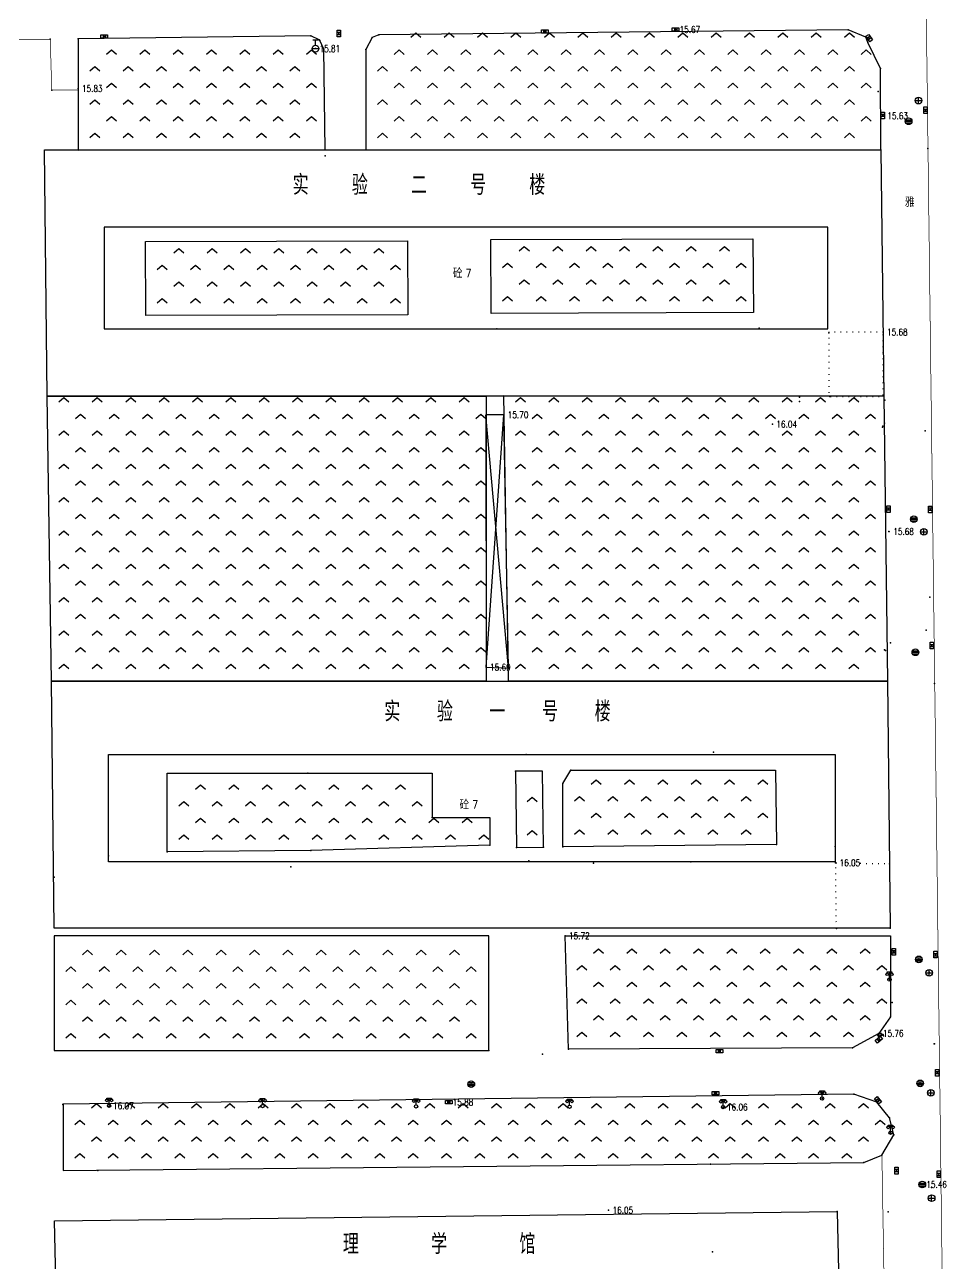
# Model space of a CAD drawing. Extents: x 940 to 2162, y 608 to 1562.
# Drawn here: x 1747.4 to 1885.5, y 857.1 to 1042.8 of the extents above; entities that cross this region are included whole.
import ezdxf
from ezdxf.enums import TextEntityAlignment as Align

# ---------------------------------------------------------------- set-up
doc = ezdxf.new("R2010")
doc.units = 0
doc.header["$LTSCALE"] = 0.5
doc.header["$PDSIZE"] = 0.2
doc.linetypes.add('X4', pattern=[1.6, 0, -1.6])
doc.linetypes.add('X5', pattern=[3, 2, -1])
doc.layers.get('0').update_dxf_attribs({"linetype": 'CONTINUOUS'})
doc.layers.add('ASSIST', color=7, linetype='CONTINUOUS', plot=False)
for name, color, linetype in [('COMPONENT', 4, 'CONTINUOUS'), ('DLDW', 11, 'CONTINUOUS'), ('DLSS', 4, 'CONTINUOUS'), ('GCD', 1, 'CONTINUOUS'), ('GXYZ', 2, 'CONTINUOUS'), ('JMD', 6, 'CONTINUOUS'), ('ZBTZ', 3, 'CONTINUOUS'), ('ZDH', 1, 'CONTINUOUS')]:
    doc.layers.add(name, color=color, linetype=linetype)
doc.styles.add('HZ', font='rs.shx', dxfattribs={"width": 0.8, "bigfont": 'hztxt.shx'})

# ---------------------------------------------------------------- blocks, each defined once
blk = doc.blocks.new('gc211')
for p, q in [((0, 0), (-1.5, -1.32)), ((1.5, -1.32), (0, 0))]:
    blk.add_line(p, q)
blk = doc.blocks.new('gcbj0103')
for p, q in [((-1, 0), (1, 0)), ((-0.9, 0.43), (0.9, 0.43)), ((-0.88, -0.47), (0.88, -0.47))]:
    blk.add_line(p, q)
blk.add_circle((0, 0), 1)
blk = doc.blocks.new('gcbj0102')
for p, q in [((-1, 0), (1, 0)), ((0, -1), (0, 1))]:
    blk.add_line(p, q)
blk.add_circle((0, 0), 1)
blk = doc.blocks.new('gc041')
for p, q in [((-1, 0.5), (1, 0.5)), ((-1, -0.5), (-1, 0.5)), ((-0.33, 0.5), (-0.33, -0.5)), ((0.33, 0.5), (0.33, -0.5)), ((1, 0.5), (1, -0.5)), ((1, -0.5), (-1, -0.5))]:
    blk.add_line(p, q)
blk = doc.blocks.new('gcbj0612')
for p, q in [((-0.75, 0.26), (0.16, 0.53)), ((-0.57, -0.34), (0.34, -0.07))]:
    blk.add_line(p, q)
at = {"flags": 128}
for points in [[(-0.73, 0.26), (-0.77, 0.25), (-0.79, 0.23), (-0.81, 0.19), (-0.83, 0.15), (-0.84, 0.1), (-0.84, 0.05), (-0.84, -0.01), (-0.83, -0.07), (-0.81, -0.12), (-0.79, -0.18), (-0.77, -0.23), (-0.74, -0.27), (-0.7, -0.3), (-0.67, -0.33), (-0.63, -0.34), (-0.6, -0.34), (-0.57, -0.34), (-0.54, -0.32), (-0.51, -0.29), (-0.49, -0.25), (-0.48, -0.2), (-0.47, -0.15), (-0.47, -0.1), (-0.48, -0.04), (-0.49, 0.02), (-0.51, 0.07), (-0.54, 0.13), (-0.56, 0.17), (-0.6, 0.21), (-0.63, 0.24), (-0.67, 0.26), (-0.7, 0.27)], [(-0.71, 0.18), (-0.72, 0.17), (-0.75, 0.12), (-0.75, 0.04), (-0.74, -0.06), (-0.7, -0.15), (-0.66, -0.22), (-0.62, -0.25), (-0.6, -0.26), (-0.59, -0.24), (-0.57, -0.2), (-0.56, -0.12), (-0.58, -0.02), (-0.61, 0.08), (-0.66, 0.14), (-0.7, 0.17)]]:
    blk.add_lwpolyline(points, close=True, dxfattribs=at)
blk.add_lwpolyline([(0.3, -0.08), (0.33, -0.07), (0.36, -0.05), (0.38, -0.02), (0.4, 0.02), (0.41, 0.07), (0.42, 0.12), (0.41, 0.18), (0.41, 0.23), (0.39, 0.29), (0.37, 0.35), (0.35, 0.4), (0.32, 0.44), (0.28, 0.48), (0.25, 0.51), (0.21, 0.52), (0.18, 0.53), (0.15, 0.52)], dxfattribs=at)
at = {"extrusion": (0, 0, -1), "flags": 128}
blk.add_lwpolyline([(-0.4, 0.25), (-0.51, 0.28), (-0.61, 0.29), (-0.69, 0.27), (-0.77, 0.2), (-0.81, 0.09), (-0.82, -0.01), (-0.8, -0.06), (-0.76, -0.08), (-0.7, -0.09), (-0.64, -0.09), (-0.59, -0.07), (-0.57, -0.04), (-0.59, -0.01), (-0.63, 0.02), (-0.69, 0.03), (-0.75, 0.03), (-0.79, 0.02), (-0.84, -0.01), (-0.89, -0.1), (-0.91, -0.19), (-0.9, -0.29), (-0.87, -0.38)], dxfattribs=at)
blk.add_lwpolyline([(-0.09, -0.2), (-0.22, -0.54), (0.05, -0.54)], close=True)
blk = doc.blocks.new('gc097')
for p, q in [((-0.7, 2), (-0.7, 2.3)), ((-0.7, 2.3), (0.7, 2.3)), ((0, 0.5), (0, 2.3)), ((0.7, 2.3), (0.7, 2))]:
    blk.add_line(p, q)
for centre, radius in [((-0.7, 1.6), 0.4), ((0, 0), 0.5), ((0.73, 1.6), 0.4)]:
    blk.add_circle(centre, radius)
blk = doc.blocks.new('gc133')
for p, q in [((-1, 0), (1, 0)), ((-0.8, 2.6), (0.8, 2.6)), ((0, 1), (0, 2.6))]:
    blk.add_line(p, q)
blk.add_circle((0, 0), 1)
blk = doc.blocks.new('GC200')
at = {"linetype": 'Continuous', "const_width": 0.2, "flags": 128}
blk.add_lwpolyline([(-0.1, 0, 1), (0.1, 0, 1)], format="xyb", close=True, dxfattribs=at)

msp = doc.modelspace()

# ---------------------------------------------------------------- linework, layer by layer
at = {"layer": 'ASSIST', "linetype": 'Continuous', "flags": 128}
msp.add_lwpolyline([(1816.56, 946.46), (1819.92, 946.34), (1819.21, 984.32), (1816.54, 984.32)], close=True, dxfattribs=at)
at = {"layer": 'DLSS', "linetype": 'Continuous', "const_width": 0.1, "flags": 128}
for points in [[(1881.04, 1189.06), (1881.14, 1156.87), (1885.24, 831.35)], [(1716.64, 1040.32), (1751.22, 1040.62)], [(1751.22, 1040.62), (1751.43, 1032.99), (1755.38, 1032.99)], [(1875.9, 873.31), (1876.85, 818.06)]]:
    msp.add_lwpolyline(points, dxfattribs=at)
at = {"layer": 'JMD', "linetype": 'Continuous'}
for p, q in [((1819.92, 946.34), (1816.54, 984.32)), ((1816.56, 946.46), (1819.21, 984.32))]:
    msp.add_line(p, q, dxfattribs=at)
at = {"layer": 'JMD', "linetype": 'Continuous', "flags": 128}
for points in [[(1875.75, 1024.02), (1876.19, 987.13), (1750.77, 987.13), (1750.33, 1024.02)], [(1867.79, 997.2), (1867.79, 1012.46), (1759.3, 1012.46), (1759.3, 997.2)], [(1876.72, 944.37), (1877.16, 907.34), (1751.82, 907.34), (1751.38, 944.37)], [(1868.88, 917.3), (1759.94, 917.3), (1759.94, 933.36), (1868.88, 933.36)], [(1869.2, 864.84), (1870.04, 827.35), (1752.7, 825.97), (1751.86, 863.46)]]:
    msp.add_lwpolyline(points, close=True, dxfattribs=at)
at = {"layer": 'JMD', "linetype": 'X4', "flags": 128}
msp.add_lwpolyline([(1876.07, 996.72), (1867.96, 996.72), (1867.96, 987.05), (1876.07, 987.05)], close=True, dxfattribs=at)
at = {"layer": 'JMD', "linetype": 'X5', "flags": 128}
for points in [[(1819.21, 984.32), (1816.54, 984.32)], [(1816.56, 946.46), (1819.92, 946.34)]]:
    msp.add_lwpolyline(points, dxfattribs=at)
at = {"layer": 'JMD', "linetype": 'X4', "flags": 128}
msp.add_lwpolyline([(1869.08, 907.34), (1868.96, 917.14), (1877.06, 917)], dxfattribs=at)
at = {"layer": 'ZBTZ', "linetype": 'Continuous', "flags": 128}
for points in [[(1875.75, 1024.02), (1875.69, 1036.23), (1873.79, 1040.12), (1873.49, 1040.92), (1870.83, 1042.02), (1800.49, 1041.28), (1799.46, 1040.87), (1798.54, 1039.09), (1798.54, 1024.08), (1875.75, 1024.02)], [(1792.43, 1024.04), (1792.24, 1039.12), (1791.65, 1040.41), (1791.51, 1040.51), (1790.3, 1041.14), (1755.4, 1040.67), (1755.38, 1033.22), (1755.38, 1023.99), (1792.43, 1024.04)], [(1804.75, 1010.42), (1804.83, 999.32), (1765.52, 999.21), (1765.48, 1010.31)], [(1856.56, 1010.72), (1856.63, 999.63), (1817.32, 999.52), (1817.29, 1010.62)], [(1816.56, 944.37), (1751.38, 944.37), (1750.77, 987.13), (1816.56, 987.13)], [(1876.19, 987.13), (1876.72, 944.37), (1819.92, 944.37), (1819.21, 987.22)], [(1877.17, 906.21), (1877.21, 894.03), (1875.46, 891.57), (1871.51, 889.41), (1828.92, 889.19), (1828.4, 906.21), (1877.17, 906.21)], [(1871.68, 882.46), (1753.13, 880.97), (1753.13, 870.99), (1873.21, 872.22), (1875.9, 873.31), (1877.68, 876.37), (1877.03, 878.89), (1875.12, 881.26), (1871.68, 882.46)]]:
    msp.add_lwpolyline(points, close=True, dxfattribs=at)
for points, elevation in [([(1808.46, 923.91), (1817.11, 923.91), (1817.11, 919.8), (1790.29, 919.01), (1768.74, 918.8), (1768.74, 930.6), (1789.81, 930.6), (1808.46, 930.6), (1808.46, 923.91)], 15.69), ([(1820.96, 930.86), (1821.13, 919.43), (1825.15, 919.48), (1825.02, 930.86), (1820.96, 930.86)], 15.67), ([(1860.09, 919.9), (1828.06, 919.52), (1828.07, 929.01), (1829.28, 931.02), (1859.95, 931.02), (1860.09, 919.9)], 15.69), ([(1816.98, 889.02), (1816.98, 906.21), (1751.82, 906.21), (1751.82, 889.02), (1816.98, 889.02)], 15.52)]:
    msp.add_lwpolyline(points, close=True, dxfattribs=dict(at, elevation=elevation))
at = {"layer": 'ZDH', "linetype": 'Continuous'}
for p in [(1825.34, 1041.79, 15.65), (1844.97, 1042.07, 15.67), (1870.83, 1042.02, 15.65), (1751.22, 1040.62, 15.71), (1755.4, 1040.67, 15.67), (1759.31, 1041.04, 15.64), (1790.3, 1041.14, 15.64), (1791.51, 1040.51, 15.63), (1791.65, 1040.41, 15.63), (1794.5, 1041.47, 15.67), (1799.46, 1040.87, 15.66), (1800.49, 1041.28, 15.66), (1873.49, 1040.92, 15.66), (1873.79, 1040.12, 15.84), (1874.01, 1040.8, 15.64), (1790.99, 1039.21, 15.81), (1792.24, 1039.12, 15.68), (1798.54, 1039.09, 15.69), (1875.69, 1036.23, 15.66), (1751.43, 1032.99, 15.81), (1755.38, 1033.22, 15.83), (1875.33, 1032.8, 15.79), (1881.38, 1031.42, 15.69), (1876.05, 1029.18, 15.64), (1882.44, 1029.98, 15.66), (1879.91, 1028.32, 15.67), (1875.75, 1024.02, 15.67), (1882.79, 1024.26, 15.65), (1792.43, 1023.15, 16.03), (1818.18, 997.2, 15.79), (1818.18, 997.2, 15.79), (1818.18, 997.2, 15.79), (1857.49, 997.31, 16.5), (1857.49, 997.31, 16.5), (1857.49, 997.31, 16.5), (1867.96, 996.61, 15.96), (1876.07, 996.72, 15.68), (1863.54, 986.96, 16.05), (1863.56, 986.3, 16.04), (1868.09, 987.05, 15.6), (1876.19, 987.17, 15.68), (1876.19, 987.13, 15.67), (1876.34, 986.53, 15.66), (1819.21, 984.32, 15.7), (1859.48, 982.89, 16.04), (1875.98, 982.48, 15.75), (1876.03, 982.6, 15.76), (1876.31, 983.08, 15.67), (1882.4, 981.92, 15.67), (1882.4, 981.91, 15.67), (1876.89, 970.17, 15.66), (1876.9, 970.16, 15.66), (1883.14, 970.13, 15.68), (1880.7, 968.67, 15.7), (1876.96, 966.81, 15.69), (1882.19, 966.76, 15.68), (1883.07, 956.98, 15.69), (1882.54, 952, 15.68), (1876.31, 949.05, 15.75), (1876.45, 948.98, 15.77), (1877.2, 950.13, 15.67), (1883.4, 949.73, 15.65), (1880.92, 948.7, 15.69), (1816.56, 946.46, 15.69), (1819.92, 946.34, 15.68), (1876.72, 944.37, 15.82), (1883.79, 944.02, 15.62), (1822.58, 933.36, 16.06), (1850.64, 933.73, 16.05), (1789.81, 930.6, 15.68), (1820.96, 930.86, 15.67), (1829.28, 931.02, 15.7), (1828.07, 929.01, 15.75), (1808.46, 923.91, 15.69), (1817.11, 919.8, 15.72), (1821.13, 919.43, 16.12), (1825.15, 919.48, 15.74), (1828.06, 919.52, 15.75), (1860.09, 919.9, 15.69), (1868.88, 919.56, 16.06), (1759.94, 918.19, 16.06), (1768.74, 918.8, 15.68), (1790.29, 919.01, 15.78), (1822.95, 917.45, 16.04), (1787.27, 916.53, 16.06), (1832.65, 917.1, 16.05), (1847.24, 917.3, 16.05), (1868.96, 917.14, 16.05), (1877.06, 917, 15.67), (1751.82, 915, 16.54), (1828.4, 906.21, 15.72), (1869.09, 907.29, 16.03), (1877.16, 907.34, 15.83), (1877.68, 903.78, 15.67), (1877.75, 903.72, 15.66), (1881.41, 902.59, 15.67), (1881.44, 902.66, 15.67), (1883.95, 903.41, 15.63), (1883.95, 903.38, 15.64), (1882.98, 900.72, 15.66), (1882.99, 900.65, 15.66), (1877, 899.72, 15.78), (1877.04, 899.62, 15.78), (1877.44, 896.19, 15.63), (1877.21, 894.03, 15.63), (1875.46, 891.57, 15.76), (1875.43, 890.62, 15.59), (1875.68, 891.31, 15.57), (1883.76, 890, 15.61), (1883.79, 889.99, 15.62), (1816.98, 889.02, 15.52), (1825, 888.45, 15.53), (1828.92, 889.19, 15.57), (1851.56, 888.88, 15.48), (1871.51, 889.41, 15.56), (1814.34, 883.96, 15.53), (1881.61, 884.05, 15.62), (1881.63, 884.07, 15.61), (1884.17, 885.65, 15.57), (1850.97, 882.58, 15.77), (1871.68, 882.46, 15.81), (1883.2, 882.66, 15.57), (1883.23, 882.66, 15.58), (1753.12, 880.92, 15.59), (1753.13, 880.97, 15.59), (1760.04, 880.72, 16.07), (1810.95, 881.25, 15.88), (1810.95, 881.25, 15.88), (1852.08, 880.52, 16.06), (1852.08, 880.52, 16.06), (1852.08, 880.52, 16.06), (1866.93, 881.8, 15.65), (1875.12, 881.26, 15.51), (1875.32, 881.54, 15.51), (1877.03, 878.89, 15.79), (1877.2, 876.67, 15.64), (1877.68, 876.37, 15.5), (1875.9, 873.31, 15.56), (1758.35, 870.99, 15.8), (1850.2, 871.93, 15.69), (1850.2, 871.93, 15.69), (1850.2, 871.93, 15.69), (1873.21, 872.22, 15.72), (1878.11, 870.98, 15.44), (1884.44, 870.44, 15.44), (1881.95, 868.93, 15.44), (1881.96, 868.91, 15.46), (1883.34, 868.48, 15.46), (1883.31, 866.82, 15.43), (1883.36, 866.86, 15.43), (1834.92, 865.05, 16.05), (1834.92, 865.05, 16.05), (1834.92, 865.05, 16.05), (1869.2, 864.84, 15.85), (1876.86, 864.8, 15.46), (1850.51, 858.83, 16.05), (1850.51, 858.83, 16.05), (1850.51, 858.83, 16.05)]:
    msp.add_point(p, dxfattribs=at)

# ---------------------------------------------------------------- block references
at = {"layer": 'COMPONENT', "linetype": 'Continuous', "xscale": 0.5, "yscale": 0.5}
for name, p in [('gcbj0102', (1881.38, 1031.42, 15.69)), ('gcbj0103', (1879.91, 1028.32, 15.67)), ('gcbj0103', (1880.7, 968.67, 15.7)), ('gcbj0102', (1882.19, 966.76, 15.68)), ('gcbj0103', (1880.92, 948.7, 15.69)), ('gcbj0103', (1881.44, 902.66, 15.67)), ('gcbj0102', (1882.99, 900.65, 15.66)), ('gcbj0612', (1875.68, 891.31, 15.57)), ('gcbj0103', (1814.34, 883.96, 15.53)), ('gcbj0103', (1881.63, 884.07, 15.61)), ('gcbj0102', (1883.23, 882.66, 15.58)), ('gcbj0103', (1881.96, 868.91, 15.46)), ('gcbj0102', (1883.36, 866.86, 15.43))]:
    msp.add_blockref(name, p, dxfattribs=at)
at = {"layer": 'DLDW', "linetype": 'Continuous', "xscale": 0.5, "yscale": 0.5}
for p in [(1877.04, 899.62, 15.78), (1866.93, 881.8, 15.65), (1760.04, 880.72, 16.07), (1783.05, 880.67, 16.06), (1806.06, 880.62, 16.06), (1829.07, 880.57, 16.06), (1852.08, 880.52, 16.06), (1877.2, 876.67, 15.64)]:
    msp.add_blockref('gc097', p, dxfattribs=at)
at = {"layer": 'GCD', "linetype": 'Continuous'}
ref = msp.add_blockref('GC200', (1844.97, 1042.07, 15.67), dxfattribs=dict(at, xscale=0.5, yscale=0.5, zscale=0.5))
ref.add_attrib('height', '15.67', dxfattribs={"linetype": 'Continuous', "height": 1, "style": 'HZ', "width": 0.8}).set_placement((1845.57, 1042.07, 15.67), align=Align.MIDDLE_LEFT)
ref = msp.add_blockref('GC200', (1790.99, 1039.21, 15.81), dxfattribs=dict(at, xscale=0.5, yscale=0.5, zscale=0.5))
ref.add_attrib('height', '15.81', dxfattribs={"linetype": 'Continuous', "height": 1, "style": 'HZ', "width": 0.8}).set_placement((1791.59, 1039.21, 15.81), align=Align.MIDDLE_LEFT)
ref = msp.add_blockref('GC200', (1755.38, 1033.22, 15.83), dxfattribs=dict(at, xscale=0.5, yscale=0.5, zscale=0.5))
ref.add_attrib('height', '15.83', dxfattribs={"linetype": 'Continuous', "height": 1, "style": 'HZ', "width": 0.8}).set_placement((1755.97, 1033.22, 15.83), align=Align.MIDDLE_LEFT)
ref = msp.add_blockref('GC200', (1876.12, 1029.14, 15.63), dxfattribs=dict(at, xscale=0.5, yscale=0.5, zscale=0.5))
ref.add_attrib('height', '15.63', dxfattribs={"linetype": 'Continuous', "height": 1, "style": 'HZ', "width": 0.8}).set_placement((1876.72, 1029.14, 15.63), align=Align.MIDDLE_LEFT)
ref = msp.add_blockref('GC200', (1876.07, 996.72, 15.68), dxfattribs=dict(at, xscale=0.5, yscale=0.5, zscale=0.5))
ref.add_attrib('height', '15.68', dxfattribs={"linetype": 'Continuous', "height": 1, "style": 'HZ', "width": 0.8}).set_placement((1876.67, 996.72, 15.68), align=Align.MIDDLE_LEFT)
ref = msp.add_blockref('GC200', (1819.21, 984.32, 15.7), dxfattribs=dict(at, xscale=0.5, yscale=0.5, zscale=0.5))
ref.add_attrib('height', '15.70', dxfattribs={"linetype": 'Continuous', "height": 1, "style": 'HZ', "width": 0.8}).set_placement((1819.81, 984.32, 15.7), align=Align.MIDDLE_LEFT)
ref = msp.add_blockref('GC200', (1859.48, 982.89, 16.04), dxfattribs=dict(at, xscale=0.5, yscale=0.5, zscale=0.5))
ref.add_attrib('height', '16.04', dxfattribs={"linetype": 'Continuous', "height": 1, "style": 'HZ', "width": 0.8}).set_placement((1860.08, 982.89, 16.04), align=Align.MIDDLE_LEFT)
ref = msp.add_blockref('GC200', (1877.01, 966.8, 15.68), dxfattribs=dict(at, xscale=0.5, yscale=0.5, zscale=0.5))
ref.add_attrib('height', '15.68', dxfattribs={"linetype": 'Continuous', "height": 1, "style": 'HZ', "width": 0.8}).set_placement((1877.61, 966.8, 15.68), align=Align.MIDDLE_LEFT)
ref = msp.add_blockref('GC200', (1816.56, 946.46, 15.69), dxfattribs=dict(at, xscale=0.5, yscale=0.5, zscale=0.5))
ref.add_attrib('height', '15.69', dxfattribs={"linetype": 'Continuous', "height": 1, "style": 'HZ', "width": 0.8}).set_placement((1817.16, 946.46, 15.69), align=Align.MIDDLE_LEFT)
ref = msp.add_blockref('GC200', (1868.96, 917.14, 16.05), dxfattribs=dict(at, xscale=0.5, yscale=0.5, zscale=0.5))
ref.add_attrib('height', '16.05', dxfattribs={"linetype": 'Continuous', "height": 1, "style": 'HZ', "width": 0.8}).set_placement((1869.56, 917.14, 16.05), align=Align.MIDDLE_LEFT)
ref = msp.add_blockref('GC200', (1828.4, 906.21, 15.72), dxfattribs=dict(at, xscale=0.5, yscale=0.5, zscale=0.5))
ref.add_attrib('height', '15.72', dxfattribs={"linetype": 'Continuous', "height": 1, "style": 'HZ', "width": 0.8}).set_placement((1829, 906.21, 15.72), align=Align.MIDDLE_LEFT)
ref = msp.add_blockref('GC200', (1875.46, 891.57, 15.76), dxfattribs=dict(at, xscale=0.5, yscale=0.5, zscale=0.5))
ref.add_attrib('height', '15.76', dxfattribs={"linetype": 'Continuous', "height": 1, "style": 'HZ', "width": 0.8}).set_placement((1876.06, 891.57, 15.76), align=Align.MIDDLE_LEFT)
ref = msp.add_blockref('GC200', (1760.04, 880.72, 16.07), dxfattribs=dict(at, xscale=0.5, yscale=0.5, zscale=0.5))
ref.add_attrib('height', '16.07', dxfattribs={"linetype": 'Continuous', "height": 1, "style": 'HZ', "width": 0.8}).set_placement((1760.64, 880.72, 16.07), align=Align.MIDDLE_LEFT)
ref = msp.add_blockref('GC200', (1810.95, 881.25, 15.88), dxfattribs=dict(at, xscale=0.5, yscale=0.5, zscale=0.5))
ref.add_attrib('height', '15.88', dxfattribs={"linetype": 'Continuous', "height": 1, "style": 'HZ', "width": 0.8}).set_placement((1811.55, 881.25, 15.88), align=Align.MIDDLE_LEFT)
ref = msp.add_blockref('GC200', (1852.08, 880.52, 16.06), dxfattribs=dict(at, xscale=0.5, yscale=0.5, zscale=0.5))
ref.add_attrib('height', '16.06', dxfattribs={"linetype": 'Continuous', "height": 1, "style": 'HZ', "width": 0.8}).set_placement((1852.68, 880.52, 16.06), align=Align.MIDDLE_LEFT)
ref = msp.add_blockref('GC200', (1881.96, 868.91, 15.46), dxfattribs=dict(at, xscale=0.5, yscale=0.5, zscale=0.5))
ref.add_attrib('height', '15.46', dxfattribs={"linetype": 'Continuous', "height": 1, "style": 'HZ', "width": 0.8}).set_placement((1882.56, 868.91, 15.46), align=Align.MIDDLE_LEFT)
ref = msp.add_blockref('GC200', (1834.92, 865.05, 16.05), dxfattribs=dict(at, xscale=0.5, yscale=0.5, zscale=0.5))
ref.add_attrib('height', '16.05', dxfattribs={"linetype": 'Continuous', "height": 1, "style": 'HZ', "width": 0.8}).set_placement((1835.52, 865.05, 16.05), align=Align.MIDDLE_LEFT)
at = {"layer": 'GXYZ', "linetype": 'Continuous', "xscale": 0.5, "yscale": 0.5, "zscale": 0.5}
for p, rotation in [((1794.5, 1041.47, 15.67), 270), ((1874.01, 1040.8, 15.64), 305.724991604165), ((1876.05, 1029.18, 15.64), 270), ((1882.44, 1029.98, 15.66), 90), ((1876.89, 970.17, 15.66), 270), ((1883.14, 970.13, 15.68), 270), ((1883.4, 949.73, 15.65), 90), ((1877.68, 903.78, 15.67), 270), ((1883.95, 903.38, 15.64), 90), ((1875.43, 890.62, 15.59), 41.54977882157018), ((1851.56, 888.88, 15.48), 180.3013627693107), ((1884.17, 885.65, 15.57), 270), ((1850.97, 882.58, 15.77), 180), ((1875.32, 881.54, 15.51), 308.9005454068111), ((1878.11, 870.98, 15.44), 270), ((1884.44, 870.44, 15.44), 90)]:
    msp.add_blockref('gc041', p, dxfattribs=dict(at, rotation=rotation))
for p in [(1825.34, 1041.79, 15.65), (1844.97, 1042.07, 15.67), (1759.31, 1041.04, 15.64), (1810.95, 881.25, 15.88)]:
    msp.add_blockref('gc041', p, dxfattribs=at)
at = {"layer": 'GXYZ', "linetype": 'Continuous', "xscale": 0.5, "yscale": 0.5}
msp.add_blockref('gc133', (1790.99, 1039.21, 15.81), dxfattribs=at)
at = {"layer": 'ZBTZ', "linetype": 'Continuous', "xscale": 0.5, "yscale": 0.5}
for p in [(1806.04, 1041.52), (1811.04, 1041.52), (1816.04, 1041.52), (1821.04, 1041.52), (1826.04, 1041.52), (1831.04, 1041.52), (1836.04, 1041.52), (1841.04, 1041.52), (1846.04, 1041.52), (1851.04, 1041.52), (1856.04, 1041.52), (1861.04, 1041.52), (1866.04, 1041.52), (1871.04, 1041.52), (1760.38, 1038.99), (1765.38, 1038.99), (1770.38, 1038.99), (1775.38, 1038.99), (1780.38, 1038.99), (1785.38, 1038.99), (1790.38, 1038.99), (1803.54, 1039.02), (1808.54, 1039.02), (1813.54, 1039.02), (1818.54, 1039.02), (1823.54, 1039.02), (1828.54, 1039.02), (1833.54, 1039.02), (1838.54, 1039.02), (1843.54, 1039.02), (1848.54, 1039.02), (1853.54, 1039.02), (1858.54, 1039.02), (1863.54, 1039.02), (1868.54, 1039.02), (1873.54, 1039.02), (1757.88, 1036.49), (1762.88, 1036.49), (1767.88, 1036.49), (1772.88, 1036.49), (1777.88, 1036.49), (1782.88, 1036.49), (1787.88, 1036.49), (1801.04, 1036.52), (1806.04, 1036.52), (1811.04, 1036.52), (1816.04, 1036.52), (1821.04, 1036.52), (1826.04, 1036.52), (1831.04, 1036.52), (1836.04, 1036.52), (1841.04, 1036.52), (1846.04, 1036.52), (1851.04, 1036.52), (1856.04, 1036.52), (1861.04, 1036.52), (1866.04, 1036.52), (1871.04, 1036.52), (1760.38, 1033.99), (1765.38, 1033.99), (1770.38, 1033.99), (1775.38, 1033.99), (1780.38, 1033.99), (1785.38, 1033.99), (1790.38, 1033.99), (1803.54, 1034.02), (1808.54, 1034.02), (1813.54, 1034.02), (1818.54, 1034.02), (1823.54, 1034.02), (1828.54, 1034.02), (1833.54, 1034.02), (1838.54, 1034.02), (1843.54, 1034.02), (1848.54, 1034.02), (1853.54, 1034.02), (1858.54, 1034.02), (1863.54, 1034.02), (1868.54, 1034.02), (1873.54, 1034.02), (1757.88, 1031.49), (1762.88, 1031.49), (1767.88, 1031.49), (1772.88, 1031.49), (1777.88, 1031.49), (1782.88, 1031.49), (1787.88, 1031.49), (1801.04, 1031.52), (1806.04, 1031.52), (1811.04, 1031.52), (1816.04, 1031.52), (1821.04, 1031.52), (1826.04, 1031.52), (1831.04, 1031.52), (1836.04, 1031.52), (1841.04, 1031.52), (1846.04, 1031.52), (1851.04, 1031.52), (1856.04, 1031.52), (1861.04, 1031.52), (1866.04, 1031.52), (1871.04, 1031.52), (1760.38, 1028.99), (1765.38, 1028.99), (1770.38, 1028.99), (1775.38, 1028.99), (1780.38, 1028.99), (1785.38, 1028.99), (1790.38, 1028.99), (1803.54, 1029.02), (1808.54, 1029.02), (1813.54, 1029.02), (1818.54, 1029.02), (1823.54, 1029.02), (1828.54, 1029.02), (1833.54, 1029.02), (1838.54, 1029.02), (1843.54, 1029.02), (1848.54, 1029.02), (1853.54, 1029.02), (1858.54, 1029.02), (1863.54, 1029.02), (1868.54, 1029.02), (1873.54, 1029.02), (1757.88, 1026.49), (1762.88, 1026.49), (1767.88, 1026.49), (1772.88, 1026.49), (1777.88, 1026.49), (1782.88, 1026.49), (1787.88, 1026.49), (1801.04, 1026.52), (1806.04, 1026.52), (1811.04, 1026.52), (1816.04, 1026.52), (1821.04, 1026.52), (1826.04, 1026.52), (1831.04, 1026.52), (1836.04, 1026.52), (1841.04, 1026.52), (1846.04, 1026.52), (1851.04, 1026.52), (1856.04, 1026.52), (1861.04, 1026.52), (1866.04, 1026.52), (1871.04, 1026.52), (1770.49, 1009.21), (1775.49, 1009.21), (1780.49, 1009.21), (1785.49, 1009.21), (1790.49, 1009.21), (1795.49, 1009.21), (1800.49, 1009.21), (1822.29, 1009.52), (1827.29, 1009.52), (1832.29, 1009.52), (1837.29, 1009.52), (1842.29, 1009.52), (1847.29, 1009.52), (1852.29, 1009.52), (1767.99, 1006.71), (1772.99, 1006.71), (1777.99, 1006.71), (1782.99, 1006.71), (1787.99, 1006.71), (1792.99, 1006.71), (1797.99, 1006.71), (1802.99, 1006.71), (1819.79, 1007.02), (1824.79, 1007.02), (1829.79, 1007.02), (1834.79, 1007.02), (1839.79, 1007.02), (1844.79, 1007.02), (1849.79, 1007.02), (1854.79, 1007.02), (1770.49, 1004.21), (1775.49, 1004.21), (1780.49, 1004.21), (1785.49, 1004.21), (1790.49, 1004.21), (1795.49, 1004.21), (1800.49, 1004.21), (1822.29, 1004.52), (1827.29, 1004.52), (1832.29, 1004.52), (1837.29, 1004.52), (1842.29, 1004.52), (1847.29, 1004.52), (1852.29, 1004.52), (1767.99, 1001.71), (1772.99, 1001.71), (1777.99, 1001.71), (1782.99, 1001.71), (1787.99, 1001.71), (1792.99, 1001.71), (1797.99, 1001.71), (1802.99, 1001.71), (1819.79, 1002.02), (1824.79, 1002.02), (1829.79, 1002.02), (1834.79, 1002.02), (1839.79, 1002.02), (1844.79, 1002.02), (1849.79, 1002.02), (1854.79, 1002.02), (1753.27, 986.87), (1758.27, 986.87), (1763.27, 986.87), (1768.27, 986.87), (1773.27, 986.87), (1778.27, 986.87), (1783.27, 986.87), (1788.27, 986.87), (1793.27, 986.87), (1798.27, 986.87), (1803.27, 986.87), (1808.27, 986.87), (1813.27, 986.87), (1821.71, 986.87), (1826.71, 986.87), (1831.71, 986.87), (1836.71, 986.87), (1841.71, 986.87), (1846.71, 986.87), (1851.71, 986.87), (1856.71, 986.87), (1861.71, 986.87), (1866.71, 986.87), (1871.71, 986.87), (1755.77, 984.37), (1760.77, 984.37), (1765.77, 984.37), (1770.77, 984.37), (1775.77, 984.37), (1780.77, 984.37), (1785.77, 984.37), (1790.77, 984.37), (1795.77, 984.37), (1800.77, 984.37), (1805.77, 984.37), (1810.77, 984.37), (1815.77, 984.37), (1824.21, 984.37), (1829.21, 984.37), (1834.21, 984.37), (1839.21, 984.37), (1844.21, 984.37), (1849.21, 984.37), (1854.21, 984.37), (1859.21, 984.37), (1864.21, 984.37), (1869.21, 984.37), (1874.21, 984.37), (1753.27, 981.87), (1758.27, 981.87), (1763.27, 981.87), (1768.27, 981.87), (1773.27, 981.87), (1778.27, 981.87), (1783.27, 981.87), (1788.27, 981.87), (1793.27, 981.87), (1798.27, 981.87), (1803.27, 981.87), (1808.27, 981.87), (1813.27, 981.87), (1821.71, 981.87), (1826.71, 981.87), (1831.71, 981.87), (1836.71, 981.87), (1841.71, 981.87), (1846.71, 981.87), (1851.71, 981.87), (1856.71, 981.87), (1861.71, 981.87), (1866.71, 981.87), (1871.71, 981.87), (1755.77, 979.37), (1760.77, 979.37), (1765.77, 979.37), (1770.77, 979.37), (1775.77, 979.37), (1780.77, 979.37), (1785.77, 979.37), (1790.77, 979.37), (1795.77, 979.37), (1800.77, 979.37), (1805.77, 979.37), (1810.77, 979.37), (1815.77, 979.37), (1824.21, 979.37), (1829.21, 979.37), (1834.21, 979.37), (1839.21, 979.37), (1844.21, 979.37), (1849.21, 979.37), (1854.21, 979.37), (1859.21, 979.37), (1864.21, 979.37), (1869.21, 979.37), (1874.21, 979.37), (1753.27, 976.87), (1758.27, 976.87), (1763.27, 976.87), (1768.27, 976.87), (1773.27, 976.87), (1778.27, 976.87), (1783.27, 976.87), (1788.27, 976.87), (1793.27, 976.87), (1798.27, 976.87), (1803.27, 976.87), (1808.27, 976.87), (1813.27, 976.87), (1821.71, 976.87), (1826.71, 976.87), (1831.71, 976.87), (1836.71, 976.87), (1841.71, 976.87), (1846.71, 976.87), (1851.71, 976.87), (1856.71, 976.87), (1861.71, 976.87), (1866.71, 976.87), (1871.71, 976.87), (1755.77, 974.37), (1760.77, 974.37), (1765.77, 974.37), (1770.77, 974.37), (1775.77, 974.37), (1780.77, 974.37), (1785.77, 974.37), (1790.77, 974.37), (1795.77, 974.37), (1800.77, 974.37), (1805.77, 974.37), (1810.77, 974.37), (1815.77, 974.37), (1824.21, 974.37), (1829.21, 974.37), (1834.21, 974.37), (1839.21, 974.37), (1844.21, 974.37), (1849.21, 974.37), (1854.21, 974.37), (1859.21, 974.37), (1864.21, 974.37), (1869.21, 974.37), (1874.21, 974.37), (1753.27, 971.87), (1758.27, 971.87), (1763.27, 971.87), (1768.27, 971.87), (1773.27, 971.87), (1778.27, 971.87), (1783.27, 971.87), (1788.27, 971.87), (1793.27, 971.87), (1798.27, 971.87), (1803.27, 971.87), (1808.27, 971.87), (1813.27, 971.87), (1821.71, 971.87), (1826.71, 971.87), (1831.71, 971.87), (1836.71, 971.87), (1841.71, 971.87), (1846.71, 971.87), (1851.71, 971.87), (1856.71, 971.87), (1861.71, 971.87), (1866.71, 971.87), (1871.71, 971.87), (1755.77, 969.37), (1760.77, 969.37), (1765.77, 969.37), (1770.77, 969.37), (1775.77, 969.37), (1780.77, 969.37), (1785.77, 969.37), (1790.77, 969.37), (1795.77, 969.37), (1800.77, 969.37), (1805.77, 969.37), (1810.77, 969.37), (1815.77, 969.37), (1824.21, 969.37), (1829.21, 969.37), (1834.21, 969.37), (1839.21, 969.37), (1844.21, 969.37), (1849.21, 969.37), (1854.21, 969.37), (1859.21, 969.37), (1864.21, 969.37), (1869.21, 969.37), (1874.21, 969.37), (1753.27, 966.87), (1758.27, 966.87), (1763.27, 966.87), (1768.27, 966.87), (1773.27, 966.87), (1778.27, 966.87), (1783.27, 966.87), (1788.27, 966.87), (1793.27, 966.87), (1798.27, 966.87), (1803.27, 966.87), (1808.27, 966.87), (1813.27, 966.87), (1821.71, 966.87), (1826.71, 966.87), (1831.71, 966.87), (1836.71, 966.87), (1841.71, 966.87), (1846.71, 966.87), (1851.71, 966.87), (1856.71, 966.87), (1861.71, 966.87), (1866.71, 966.87), (1871.71, 966.87), (1755.77, 964.37), (1760.77, 964.37), (1765.77, 964.37), (1770.77, 964.37), (1775.77, 964.37), (1780.77, 964.37), (1785.77, 964.37), (1790.77, 964.37), (1795.77, 964.37), (1800.77, 964.37), (1805.77, 964.37), (1810.77, 964.37), (1815.77, 964.37), (1824.21, 964.37), (1829.21, 964.37), (1834.21, 964.37), (1839.21, 964.37), (1844.21, 964.37), (1849.21, 964.37), (1854.21, 964.37), (1859.21, 964.37), (1864.21, 964.37), (1869.21, 964.37), (1874.21, 964.37), (1753.27, 961.87), (1758.27, 961.87), (1763.27, 961.87), (1768.27, 961.87), (1773.27, 961.87), (1778.27, 961.87), (1783.27, 961.87), (1788.27, 961.87), (1793.27, 961.87), (1798.27, 961.87), (1803.27, 961.87), (1808.27, 961.87), (1813.27, 961.87), (1821.71, 961.87), (1826.71, 961.87), (1831.71, 961.87), (1836.71, 961.87), (1841.71, 961.87), (1846.71, 961.87), (1851.71, 961.87), (1856.71, 961.87), (1861.71, 961.87), (1866.71, 961.87), (1871.71, 961.87), (1755.77, 959.37), (1760.77, 959.37), (1765.77, 959.37), (1770.77, 959.37), (1775.77, 959.37), (1780.77, 959.37), (1785.77, 959.37), (1790.77, 959.37), (1795.77, 959.37), (1800.77, 959.37), (1805.77, 959.37), (1810.77, 959.37), (1815.77, 959.37), (1824.21, 959.37), (1829.21, 959.37), (1834.21, 959.37), (1839.21, 959.37), (1844.21, 959.37), (1849.21, 959.37), (1854.21, 959.37), (1859.21, 959.37), (1864.21, 959.37), (1869.21, 959.37), (1874.21, 959.37), (1753.27, 956.87), (1758.27, 956.87), (1763.27, 956.87), (1768.27, 956.87), (1773.27, 956.87), (1778.27, 956.87), (1783.27, 956.87), (1788.27, 956.87), (1793.27, 956.87), (1798.27, 956.87), (1803.27, 956.87), (1808.27, 956.87), (1813.27, 956.87), (1821.71, 956.87), (1826.71, 956.87), (1831.71, 956.87), (1836.71, 956.87), (1841.71, 956.87), (1846.71, 956.87), (1851.71, 956.87), (1856.71, 956.87), (1861.71, 956.87), (1866.71, 956.87), (1871.71, 956.87), (1755.77, 954.37), (1760.77, 954.37), (1765.77, 954.37), (1770.77, 954.37), (1775.77, 954.37), (1780.77, 954.37), (1785.77, 954.37), (1790.77, 954.37), (1795.77, 954.37), (1800.77, 954.37), (1805.77, 954.37), (1810.77, 954.37), (1815.77, 954.37), (1824.21, 954.37), (1829.21, 954.37), (1834.21, 954.37), (1839.21, 954.37), (1844.21, 954.37), (1849.21, 954.37), (1854.21, 954.37), (1859.21, 954.37), (1864.21, 954.37), (1869.21, 954.37), (1874.21, 954.37), (1753.27, 951.87), (1758.27, 951.87), (1763.27, 951.87), (1768.27, 951.87), (1773.27, 951.87), (1778.27, 951.87), (1783.27, 951.87), (1788.27, 951.87), (1793.27, 951.87), (1798.27, 951.87), (1803.27, 951.87), (1808.27, 951.87), (1813.27, 951.87), (1821.71, 951.87), (1826.71, 951.87), (1831.71, 951.87), (1836.71, 951.87), (1841.71, 951.87), (1846.71, 951.87), (1851.71, 951.87), (1856.71, 951.87), (1861.71, 951.87), (1866.71, 951.87), (1871.71, 951.87), (1755.77, 949.37), (1760.77, 949.37), (1765.77, 949.37), (1770.77, 949.37), (1775.77, 949.37), (1780.77, 949.37), (1785.77, 949.37), (1790.77, 949.37), (1795.77, 949.37), (1800.77, 949.37), (1805.77, 949.37), (1810.77, 949.37), (1815.77, 949.37), (1824.21, 949.37), (1829.21, 949.37), (1834.21, 949.37), (1839.21, 949.37), (1844.21, 949.37), (1849.21, 949.37), (1854.21, 949.37), (1859.21, 949.37), (1864.21, 949.37), (1869.21, 949.37), (1874.21, 949.37), (1753.27, 946.87), (1758.27, 946.87), (1763.27, 946.87), (1768.27, 946.87), (1773.27, 946.87), (1778.27, 946.87), (1783.27, 946.87), (1788.27, 946.87), (1793.27, 946.87), (1798.27, 946.87), (1803.27, 946.87), (1808.27, 946.87), (1813.27, 946.87), (1821.71, 946.87), (1826.71, 946.87), (1831.71, 946.87), (1836.71, 946.87), (1841.71, 946.87), (1846.71, 946.87), (1851.71, 946.87), (1856.71, 946.87), (1861.71, 946.87), (1866.71, 946.87), (1871.71, 946.87), (1773.74, 928.8), (1778.74, 928.8), (1783.74, 928.8), (1788.74, 928.8), (1793.74, 928.8), (1798.74, 928.8), (1803.74, 928.8), (1833.06, 929.52), (1838.06, 929.52), (1843.06, 929.52), (1848.06, 929.52), (1853.06, 929.52), (1858.06, 929.52), (1823.46, 926.93), (1830.56, 927.02), (1835.56, 927.02), (1840.56, 927.02), (1845.56, 927.02), (1850.56, 927.02), (1855.56, 927.02), (1771.24, 926.3), (1776.24, 926.3), (1781.24, 926.3), (1786.24, 926.3), (1791.24, 926.3), (1796.24, 926.3), (1801.24, 926.3), (1806.24, 926.3), (1773.74, 923.8), (1778.74, 923.8), (1783.74, 923.8), (1788.74, 923.8), (1793.74, 923.8), (1798.74, 923.8), (1803.74, 923.8), (1808.74, 923.8), (1813.74, 923.8), (1833.06, 924.52), (1838.06, 924.52), (1843.06, 924.52), (1848.06, 924.52), (1853.06, 924.52), (1858.06, 924.52), (1771.24, 921.3), (1776.24, 921.3), (1781.24, 921.3), (1786.24, 921.3), (1791.24, 921.3), (1796.24, 921.3), (1801.24, 921.3), (1806.24, 921.3), (1811.24, 921.3), (1816.24, 921.3), (1823.46, 921.93), (1830.56, 922.02), (1835.56, 922.02), (1840.56, 922.02), (1845.56, 922.02), (1850.56, 922.02), (1855.56, 922.02), (1756.82, 904.02), (1761.82, 904.02), (1766.82, 904.02), (1771.82, 904.02), (1776.82, 904.02), (1781.82, 904.02), (1786.82, 904.02), (1791.82, 904.02), (1796.82, 904.02), (1801.82, 904.02), (1806.82, 904.02), (1811.82, 904.02), (1833.4, 904.19), (1838.4, 904.19), (1843.4, 904.19), (1848.4, 904.19), (1853.4, 904.19), (1858.4, 904.19), (1863.4, 904.19), (1868.4, 904.19), (1873.4, 904.19), (1754.32, 901.52), (1759.32, 901.52), (1764.32, 901.52), (1769.32, 901.52), (1774.32, 901.52), (1779.32, 901.52), (1784.32, 901.52), (1789.32, 901.52), (1794.32, 901.52), (1799.32, 901.52), (1804.32, 901.52), (1809.32, 901.52), (1814.32, 901.52), (1830.9, 901.69), (1835.9, 901.69), (1840.9, 901.69), (1845.9, 901.69), (1850.9, 901.69), (1855.9, 901.69), (1860.9, 901.69), (1865.9, 901.69), (1870.9, 901.69), (1875.9, 901.69), (1756.82, 899.02), (1761.82, 899.02), (1766.82, 899.02), (1771.82, 899.02), (1776.82, 899.02), (1781.82, 899.02), (1786.82, 899.02), (1791.82, 899.02), (1796.82, 899.02), (1801.82, 899.02), (1806.82, 899.02), (1811.82, 899.02), (1833.4, 899.19), (1838.4, 899.19), (1843.4, 899.19), (1848.4, 899.19), (1853.4, 899.19), (1858.4, 899.19), (1863.4, 899.19), (1868.4, 899.19), (1873.4, 899.19), (1754.32, 896.52), (1759.32, 896.52), (1764.32, 896.52), (1769.32, 896.52), (1774.32, 896.52), (1779.32, 896.52), (1784.32, 896.52), (1789.32, 896.52), (1794.32, 896.52), (1799.32, 896.52), (1804.32, 896.52), (1809.32, 896.52), (1814.32, 896.52), (1830.9, 896.69), (1835.9, 896.69), (1840.9, 896.69), (1845.9, 896.69), (1850.9, 896.69), (1855.9, 896.69), (1860.9, 896.69), (1865.9, 896.69), (1870.9, 896.69), (1875.9, 896.69), (1756.82, 894.02), (1761.82, 894.02), (1766.82, 894.02), (1771.82, 894.02), (1776.82, 894.02), (1781.82, 894.02), (1786.82, 894.02), (1791.82, 894.02), (1796.82, 894.02), (1801.82, 894.02), (1806.82, 894.02), (1811.82, 894.02), (1833.4, 894.19), (1838.4, 894.19), (1843.4, 894.19), (1848.4, 894.19), (1853.4, 894.19), (1858.4, 894.19), (1863.4, 894.19), (1868.4, 894.19), (1873.4, 894.19), (1754.32, 891.52), (1759.32, 891.52), (1764.32, 891.52), (1769.32, 891.52), (1774.32, 891.52), (1779.32, 891.52), (1784.32, 891.52), (1789.32, 891.52), (1794.32, 891.52), (1799.32, 891.52), (1804.32, 891.52), (1809.32, 891.52), (1814.32, 891.52), (1830.9, 891.69), (1835.9, 891.69), (1840.9, 891.69), (1845.9, 891.69), (1850.9, 891.69), (1855.9, 891.69), (1860.9, 891.69), (1865.9, 891.69), (1870.9, 891.69), (1758.13, 880.99), (1763.13, 880.99), (1768.13, 880.99), (1773.13, 880.99), (1778.13, 880.99), (1783.13, 880.99), (1788.13, 880.99), (1793.13, 880.99), (1798.13, 880.99), (1803.13, 880.99), (1808.13, 880.99), (1813.13, 880.99), (1818.13, 880.99), (1823.13, 880.99), (1828.13, 880.99), (1833.13, 880.99), (1838.13, 880.99), (1843.13, 880.99), (1848.13, 880.99), (1853.13, 880.99), (1858.13, 880.99), (1863.13, 880.99), (1868.13, 880.99), (1873.13, 880.99), (1755.63, 878.49), (1760.63, 878.49), (1765.63, 878.49), (1770.63, 878.49), (1775.63, 878.49), (1780.63, 878.49), (1785.63, 878.49), (1790.63, 878.49), (1795.63, 878.49), (1800.63, 878.49), (1805.63, 878.49), (1810.63, 878.49), (1815.63, 878.49), (1820.63, 878.49), (1825.63, 878.49), (1830.63, 878.49), (1835.63, 878.49), (1840.63, 878.49), (1845.63, 878.49), (1850.63, 878.49), (1855.63, 878.49), (1860.63, 878.49), (1865.63, 878.49), (1870.63, 878.49), (1875.63, 878.49), (1758.13, 875.99), (1763.13, 875.99), (1768.13, 875.99), (1773.13, 875.99), (1778.13, 875.99), (1783.13, 875.99), (1788.13, 875.99), (1793.13, 875.99), (1798.13, 875.99), (1803.13, 875.99), (1808.13, 875.99), (1813.13, 875.99), (1818.13, 875.99), (1823.13, 875.99), (1828.13, 875.99), (1833.13, 875.99), (1838.13, 875.99), (1843.13, 875.99), (1848.13, 875.99), (1853.13, 875.99), (1858.13, 875.99), (1863.13, 875.99), (1868.13, 875.99), (1873.13, 875.99), (1755.63, 873.49), (1760.63, 873.49), (1765.63, 873.49), (1770.63, 873.49), (1775.63, 873.49), (1780.63, 873.49), (1785.63, 873.49), (1790.63, 873.49), (1795.63, 873.49), (1800.63, 873.49), (1805.63, 873.49), (1810.63, 873.49), (1815.63, 873.49), (1820.63, 873.49), (1825.63, 873.49), (1830.63, 873.49), (1835.63, 873.49), (1840.63, 873.49), (1845.63, 873.49), (1850.63, 873.49), (1855.63, 873.49), (1860.63, 873.49), (1865.63, 873.49), (1870.63, 873.49)]:
    msp.add_blockref('gc211', p, dxfattribs=at)

# ---------------------------------------------------------------- texts
at = {"layer": 'DLSS', "linetype": 'Continuous', "style": 'HZ', "width": 0.8}
msp.add_text('雅', height=1.5, dxfattribs=at).set_placement((1879.35, 1015.46))
at = {"layer": 'JMD', "linetype": 'Continuous', "style": 'HZ', "width": 0.8}
for s, p in [('实', (1787.56, 1017.28)), ('验', (1796.43, 1017.28)), ('二', (1805.3, 1017.28)), ('号', (1814.17, 1017.28)), ('楼', (1823.03, 1017.28)), ('实', (1801.3, 938.32)), ('验', (1809.18, 938.32)), ('号', (1824.95, 938.32)), ('楼', (1832.83, 938.32)), ('一', (1817.06, 938.32)), ('理', (1795.08, 858.47)), ('学', (1808.31, 858.47)), ('馆', (1821.55, 858.47))]:
    msp.add_text(s, height=3, dxfattribs=at).set_placement(p)
for p in [(1813.01, 1005.57), (1814.02, 925.86)]:
    msp.add_text('砼', height=1.5, dxfattribs=at).set_placement(p, align=Align.MIDDLE_RIGHT)
for p in [(1813.51, 1005.57), (1814.52, 925.86)]:
    msp.add_text('7', height=1.2, dxfattribs=at).set_placement(p, align=Align.MIDDLE_LEFT)

doc.saveas('drawing.dxf')
